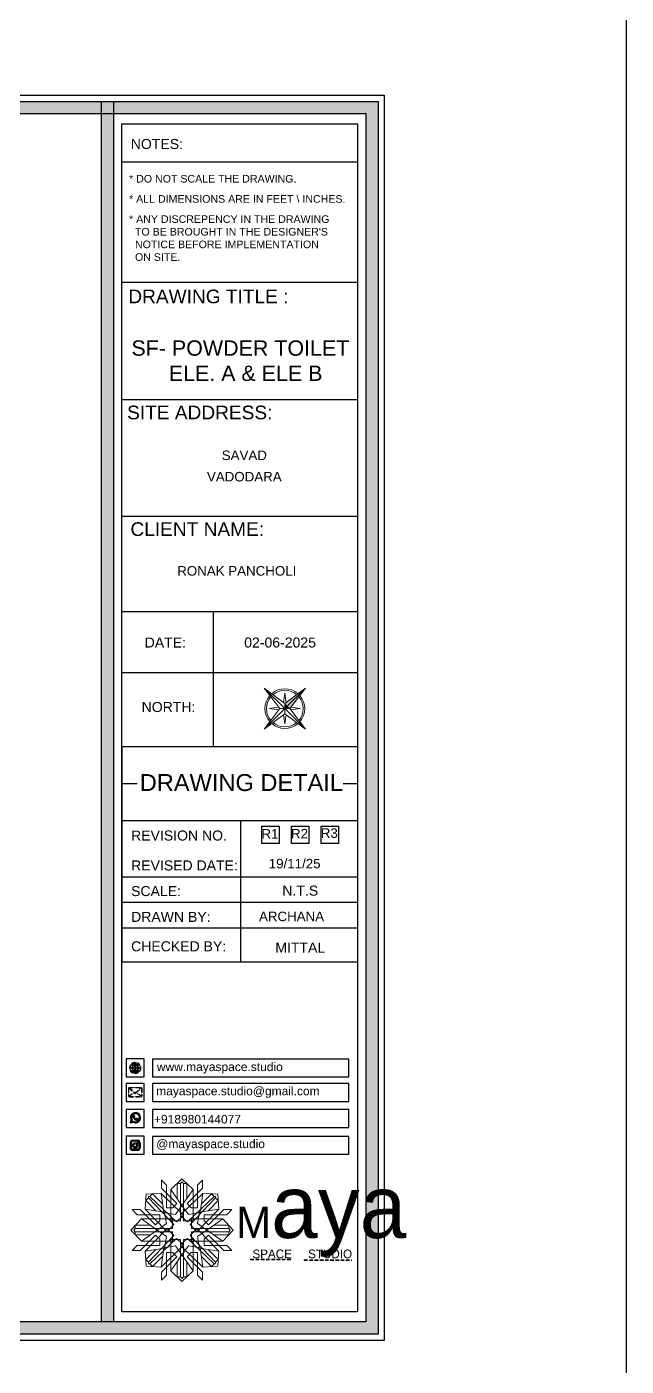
# Model space of a CAD drawing. Header units: millimetres. Extents: x 56222 to 3066687, y -650199 to -121287.
# Drawn here: x 150426.3 to 150514.4, y -183242.7 to -183045.5 of the extents above; entities that cross this region are included whole.
import ezdxf
from ezdxf.enums import TextEntityAlignment as Align

# ---------------------------------------------------------------- set-up
doc = ezdxf.new("R2010")
doc.units = ezdxf.units.MM
doc.header["$MEASUREMENT"] = 0
doc.linetypes.add('DASHEDX2', pattern=[1.5, 1, -0.5])
for name, color, linetype, lineweight in [('Dimension', 10, 'DASHEDX2', 20), ('NAME PLATE', 7, 'Continuous', 25), ('title block', 7, 'Continuous', 9), ('XX~SLAB ( BEAM )~ ( DIM )', 7, 'Continuous', 9)]:
    doc.layers.add(name, color=color, linetype=linetype, lineweight=lineweight)
doc.styles.add('Arial', font='arial.ttf')
doc.styles.get("Standard").update_dxf_attribs({"font": 'arial.ttf', "height": 6})

# ---------------------------------------------------------------- blocks, each defined once
blk = doc.blocks.new('FSFSF')
at = {"color": 42, "lineweight": 5, "true_color": 0xe0ac11}
for p, q in [((28600.03, 143.51), (28600.03, 140.16)), ((28602.15, 141.41), (28600.03, 143.51)), ((28602.15, 141.41), (28602.15, 131.95)), ((28603.86, 139.69), (28608.58, 144.08)), ((28607.9, 142.22), (28606.58, 142.22)), ((28606.58, 142.22), (28606.58, 135.84)), ((28607.9, 142.22), (28608.58, 142.85)), ((28607.9, 142.22), (28607.9, 126.58)), ((28613.31, 139.69), (28608.58, 144.08)), ((28609.27, 142.22), (28608.59, 142.85)), ((28609.27, 142.22), (28609.27, 126.58)), ((28609.27, 142.22), (28610.59, 142.22)), ((28610.59, 142.22), (28610.59, 135.84)), ((28615.02, 141.41), (28617.14, 143.51)), ((28615.02, 141.41), (28615.02, 131.95)), ((28617.14, 143.51), (28617.14, 140.16)), ((28593.19, 131.45), (28593.54, 137.71)), ((28593.39, 135), (28594.56, 136.12)), ((28593.39, 135), (28597.6, 130.78)), ((28599.8, 138.06), (28593.54, 137.71)), ((28595.12, 136.69), (28594.53, 136.69)), ((28594.56, 136.12), (28594.56, 136.71)), ((28605.17, 124.98), (28594.56, 136.12)), ((28596.24, 137.86), (28595.12, 136.69)), ((28606.27, 126.08), (28595.12, 136.69)), ((28596.24, 137.86), (28600.47, 133.65)), ((28601.03, 130), (28599.8, 138.06)), ((28599.8, 138.05), (28608.58, 129.56)), ((28606.47, 133.76), (28600.03, 140.16)), ((28603.86, 126.58), (28603.86, 139.69)), ((28603.86, 139.69), (28608.58, 133.02)), ((28613.31, 139.69), (28608.59, 133.02)), ((28617.37, 138.05), (28608.59, 129.56)), ((28610.7, 133.76), (28617.14, 140.16)), ((28610.9, 126.08), (28622.05, 136.69)), ((28612.02, 124.98), (28622.62, 136.12)), ((28613.31, 126.58), (28613.31, 139.69)), ((28616.14, 130), (28617.37, 138.06)), ((28620.93, 137.86), (28616.7, 133.65)), ((28617.37, 138.06), (28623.63, 137.71)), ((28623.8, 135), (28619.59, 130.78)), ((28620.93, 137.86), (28622.05, 136.69)), ((28622.05, 136.69), (28622.64, 136.69)), ((28622.62, 136.12), (28622.62, 136.71)), ((28623.8, 135), (28622.62, 136.12)), ((28624, 131.45), (28623.65, 137.71)), ((28587.73, 131.22), (28591.08, 131.22)), ((28589.84, 129.1), (28587.73, 131.22)), ((28597.49, 124.78), (28591.08, 131.22)), ((28593.19, 131.45), (28601.69, 122.67)), ((28601.25, 130.22), (28593.19, 131.45)), ((28605.86, 129.18), (28601.03, 130)), ((28602.07, 125.39), (28601.25, 130.22)), ((28604.75, 131.95), (28602.15, 131.95)), ((28606.47, 133.76), (28604.75, 131.95)), ((28605.86, 129.18), (28608.58, 133.02)), ((28607.9, 128.92), (28608.58, 129.56)), ((28611.31, 129.18), (28608.59, 133.02)), ((28609.27, 128.92), (28608.59, 129.56)), ((28610.7, 133.76), (28612.42, 131.95)), ((28611.31, 129.18), (28616.14, 130)), ((28612.42, 131.95), (28615.02, 131.95)), ((28615.12, 125.39), (28615.94, 130.22)), ((28623.99, 131.45), (28615.5, 122.67)), ((28615.94, 130.22), (28624, 131.45)), ((28619.7, 124.78), (28626.1, 131.22)), ((28629.45, 131.22), (28626.1, 131.22)), ((28627.34, 129.1), (28629.45, 131.22)), ((28591.56, 127.39), (28587.17, 122.66)), ((28589.03, 123.35), (28589.03, 124.67)), ((28589.03, 124.67), (28595.4, 124.67)), ((28589.84, 129.1), (28599.29, 129.1)), ((28604.66, 127.39), (28591.56, 127.39)), ((28591.56, 127.39), (28598.23, 122.67)), ((28597.49, 124.78), (28599.29, 126.5)), ((28602.07, 125.39), (28598.23, 122.67)), ((28599.29, 126.5), (28599.29, 129.1)), ((28605.17, 124.98), (28602.97, 122.67)), ((28603.68, 126.54), (28603.68, 127.39)), ((28604.66, 126.54), (28603.68, 126.54)), ((28604.71, 127.57), (28603.86, 127.57)), ((28607.9, 126.58), (28603.86, 126.58)), ((28604.66, 123.35), (28604.66, 127.39)), ((28604.7, 126.58), (28604.71, 127.57)), ((28606.27, 126.08), (28608.58, 128.27)), ((28607.9, 128.92), (28608.58, 128.27)), ((28609.27, 128.92), (28608.59, 128.27)), ((28610.9, 126.08), (28608.59, 128.27)), ((28609.27, 126.58), (28613.31, 126.58)), ((28612.02, 124.98), (28614.21, 122.67)), ((28612.46, 126.58), (28612.46, 127.57)), ((28612.46, 127.57), (28613.31, 127.57)), ((28612.52, 123.35), (28612.52, 127.39)), ((28612.52, 127.39), (28625.63, 127.39)), ((28612.52, 126.54), (28613.51, 126.54)), ((28613.51, 126.54), (28613.51, 127.39)), ((28615.12, 125.39), (28618.96, 122.67)), ((28627.34, 129.1), (28617.89, 129.1)), ((28617.89, 126.5), (28617.89, 129.1)), ((28619.7, 124.78), (28617.89, 126.5)), ((28625.63, 127.39), (28618.96, 122.67)), ((28628.16, 124.67), (28621.78, 124.67)), ((28625.63, 127.39), (28630.02, 122.66)), ((28628.16, 123.35), (28628.16, 124.67)), ((28591.56, 117.94), (28587.17, 122.66)), ((28589.03, 123.35), (28588.4, 122.67)), ((28589.03, 121.98), (28588.4, 122.65)), ((28589.03, 123.35), (28604.66, 123.35)), ((28589.03, 121.98), (28604.66, 121.98)), ((28589.03, 121.98), (28589.03, 120.66)), ((28589.03, 120.66), (28595.4, 120.66)), ((28597.49, 120.54), (28591.08, 114.11)), ((28591.56, 117.94), (28598.23, 122.65)), ((28604.66, 117.94), (28591.56, 117.94)), ((28593.19, 113.88), (28601.69, 122.65)), ((28605.17, 120.35), (28594.56, 109.2)), ((28606.27, 119.15), (28595.12, 108.54)), ((28597.49, 120.54), (28599.29, 118.83)), ((28602.07, 119.94), (28598.23, 122.65)), ((28599.29, 118.83), (28599.29, 116.23)), ((28602.07, 119.94), (28601.25, 115.1)), ((28602.33, 123.35), (28601.69, 122.67)), ((28602.33, 121.98), (28601.69, 122.65)), ((28602.33, 123.35), (28602.97, 122.67)), ((28602.33, 121.98), (28602.97, 122.65)), ((28605.17, 120.35), (28602.97, 122.65)), ((28604.66, 118.78), (28603.68, 118.78)), ((28603.68, 118.78), (28603.68, 117.94)), ((28607.9, 118.65), (28603.86, 118.65)), ((28603.86, 118.65), (28603.86, 105.54)), ((28604.66, 121.98), (28604.66, 117.94)), ((28604.7, 118.65), (28604.71, 117.66)), ((28606.27, 119.15), (28608.58, 116.96)), ((28607.9, 103.01), (28607.9, 118.65)), ((28610.9, 119.15), (28608.59, 116.96)), ((28609.27, 118.65), (28613.31, 118.65)), ((28609.27, 103.01), (28609.27, 118.65)), ((28610.9, 119.15), (28622.05, 108.54)), ((28612.02, 120.35), (28614.21, 122.65)), ((28612.02, 120.35), (28622.62, 109.2)), ((28612.46, 118.65), (28612.46, 117.66)), ((28628.16, 123.35), (28612.52, 123.35)), ((28612.52, 121.98), (28612.52, 117.94)), ((28628.16, 121.98), (28612.52, 121.98)), ((28612.52, 118.78), (28613.51, 118.78)), ((28612.52, 117.94), (28625.63, 117.94)), ((28613.31, 118.65), (28613.31, 105.54)), ((28613.51, 118.78), (28613.51, 117.94)), ((28614.85, 123.35), (28614.21, 122.67)), ((28614.85, 121.98), (28614.21, 122.65)), ((28614.85, 123.35), (28615.5, 122.67)), ((28614.85, 121.98), (28615.5, 122.65)), ((28615.12, 119.94), (28618.96, 122.65)), ((28615.12, 119.94), (28615.94, 115.1)), ((28623.99, 113.88), (28615.5, 122.65)), ((28619.7, 120.54), (28617.89, 118.83)), ((28617.89, 118.83), (28617.89, 116.23)), ((28625.63, 117.94), (28618.96, 122.65)), ((28619.7, 120.54), (28626.1, 114.11)), ((28628.16, 120.66), (28621.78, 120.66)), ((28625.63, 117.94), (28630.02, 122.66)), ((28628.16, 123.35), (28628.78, 122.67)), ((28628.16, 121.98), (28628.78, 122.65)), ((28628.16, 121.98), (28628.16, 120.66)), ((28589.84, 116.23), (28587.73, 114.11)), ((28587.73, 114.11), (28591.08, 114.11)), ((28589.84, 116.23), (28599.29, 116.23)), ((28601.25, 115.1), (28593.19, 113.87)), ((28593.19, 113.87), (28593.54, 107.62)), ((28593.39, 110.32), (28597.6, 114.55)), ((28599.8, 107.17), (28608.58, 115.67)), ((28601.03, 115.23), (28599.8, 107.17)), ((28605.86, 116.05), (28601.03, 115.23)), ((28602.15, 103.82), (28602.15, 113.27)), ((28604.75, 113.27), (28602.15, 113.27)), ((28604.71, 117.66), (28603.86, 117.66)), ((28606.47, 111.47), (28604.75, 113.27)), ((28605.86, 116.05), (28608.58, 112.21)), ((28607.9, 116.31), (28608.58, 116.96)), ((28607.9, 116.31), (28608.58, 115.67)), ((28609.27, 116.31), (28608.59, 116.96)), ((28609.27, 116.31), (28608.59, 115.67)), ((28611.31, 116.05), (28608.59, 112.21)), ((28617.37, 107.17), (28608.59, 115.67)), ((28610.7, 111.47), (28612.42, 113.27)), ((28611.31, 116.05), (28616.14, 115.23)), ((28612.42, 113.27), (28615.02, 113.27)), ((28612.46, 117.66), (28613.31, 117.66)), ((28615.02, 103.82), (28615.02, 113.27)), ((28615.94, 115.1), (28624, 113.87)), ((28616.14, 115.23), (28617.37, 107.17)), ((28627.34, 116.23), (28617.89, 116.23)), ((28623.8, 110.32), (28619.59, 114.55)), ((28624, 113.87), (28623.65, 107.62)), ((28629.45, 114.11), (28626.1, 114.11)), ((28627.34, 116.23), (28629.45, 114.11)), ((28593.39, 110.32), (28594.56, 109.2)), ((28599.8, 107.17), (28593.54, 107.52)), ((28595.12, 108.54), (28594.53, 108.54)), ((28594.56, 109.2), (28594.56, 108.61)), ((28596.24, 107.37), (28595.12, 108.54)), ((28596.24, 107.37), (28600.47, 111.58)), ((28606.47, 111.47), (28600.03, 105.07)), ((28603.86, 105.54), (28608.58, 112.21)), ((28606.58, 103.01), (28606.58, 109.38)), ((28613.31, 105.54), (28608.59, 112.21)), ((28610.59, 103.01), (28610.59, 109.38)), ((28610.7, 111.47), (28617.14, 105.07)), ((28620.93, 107.37), (28616.7, 111.58)), ((28617.37, 107.17), (28623.63, 107.52)), ((28620.93, 107.37), (28622.05, 108.54)), ((28622.05, 108.54), (28622.64, 108.54)), ((28623.8, 110.32), (28622.62, 109.2)), ((28622.62, 109.2), (28622.62, 108.61)), ((28600.03, 101.71), (28600.03, 105.07)), ((28602.15, 103.82), (28600.03, 101.71)), ((28603.86, 105.54), (28608.58, 101.15)), ((28607.9, 103.01), (28606.58, 103.01)), ((28607.9, 103.01), (28608.58, 102.38)), ((28613.31, 105.54), (28608.58, 101.15)), ((28609.27, 103.01), (28608.59, 102.38)), ((28609.27, 103.01), (28610.59, 103.01)), ((28615.02, 103.82), (28617.14, 101.71)), ((28617.14, 101.71), (28617.14, 105.07))]:
    blk.add_line(p, q, dxfattribs=at)
blk = doc.blocks.new('hgwg')
at = {"layer": 'Dimension', "true_color": 0xd39e00}
h = blk.add_hatch(color=42, dxfattribs=at)
h.dxf.hatch_style = 1
h.paths.add_polyline_path([(27505.71, 45.05), (27494.27, 45.05), (27494.27, 44.9), (27505.71, 44.9)])
h = blk.add_hatch(color=42, dxfattribs=at)
h.dxf.hatch_style = 1
h.paths.add_polyline_path([(27523.3, 44.9), (27509.68, 44.9), (27509.68, 44.75), (27523.3, 44.75)])
at = {"layer": 'Dimension', "color": 42, "true_color": 0xd39e00}
for p, q in [((27494.27, 45.05), (27505.71, 45.05)), ((27494.27, 44.9), (27494.27, 45.05)), ((27494.27, 44.9), (27505.71, 44.9)), ((27505.71, 45.05), (27505.71, 44.9)), ((27509.68, 44.9), (27523.3, 44.9)), ((27509.68, 44.9), (27509.68, 44.75)), ((27509.68, 44.75), (27523.3, 44.75)), ((27523.3, 44.75), (27523.3, 44.9))]:
    blk.add_line(p, q, dxfattribs=at)
at = {"layer": 'Dimension', "color": 42, "true_color": 0xd39e00, "attachment_point": 1}
for s, width, insert, char_height in [('{\\fCinzel|b0|i0|c0|p2;\\H1.5x;M\\fAmsterdam One|b0|i0|c0|p2;\\H2x;aya}', 85.3277, (27490.17, 69.17), 6), ('{\\fCinzel|b0|i0|c0|p2;SPACE     STUDIO}', 66.129, (27494.83, 47.86), 2.5)]:
    blk.add_mtext_dynamic_manual_height_columns(s, width=width, gutter_width=30, heights=[0], dxfattribs=dict(at, insert=insert, char_height=char_height))
blk = doc.blocks.new('QEGW4TG')
at = {"layer": 'Dimension', "true_color": 0x000000}
h = blk.add_hatch(color=18, dxfattribs=at)
h.dxf.hatch_style = 1
h.paths.add_polyline_path([(2.69, 1.93, 0.170513), (2.95, 1.97, 0.190337), (3.11, 2.18, 0.316231), (3.07, 2.28), (2.79, 2.37, 0.273721), (2.69, 2.34, 0.040749), (2.63, 2.27, -0.441282), (2.53, 2.25, -0.11828), (2.06, 2.64, -0.441282), (2.07, 2.74, 0.040749), (2.13, 2.81, 0.290083), (2.14, 2.92), (2.01, 3.18, 0.316231), (1.91, 3.2, 0.190337), (1.73, 3, 0.170513), (1.72, 2.74, 0.252784)], flags=0)
h.paths.add_polyline_path([(1.19, 1.98), (1.03, 1.3, 0.550912), (1.11, 1.23), (1.75, 1.39, 6.344125)])
h.paths.add_polyline_path([(1.81, 1.7), (1.4, 1.6), (1.5, 2.03, -9.071339)], flags=16)
h.paths.add_polyline_path([(3.11, 2.16, -0.17811), (2.95, 1.97, -0.170513), (2.69, 1.93, -0.252784), (1.72, 2.74, -0.170513), (1.73, 3, -0.17811), (1.89, 3.19, -0.370089), (2.01, 3.18), (2.14, 2.92, -0.307185), (2.13, 2.8, -0.041087), (2.06, 2.73, 0.321676), (2.05, 2.65, 0.126524), (2.55, 2.24, 0.312216), (2.62, 2.26, -0.041087), (2.68, 2.34, -0.290673), (2.79, 2.37), (3.07, 2.28, -0.370089)], flags=0)
h = blk.add_hatch(color=18, dxfattribs=at)
h.dxf.hatch_style = 1
h.paths.add_polyline_path([(2.79, 2.37, 0.273721), (2.69, 2.34, 0.040749), (2.63, 2.27, -0.441282), (2.53, 2.25, -0.11828), (2.06, 2.64, -0.441282), (2.07, 2.74, 0.040749), (2.13, 2.81, 0.290083), (2.14, 2.92), (2.01, 3.18, 0.316231), (1.91, 3.2, 0.190337), (1.73, 3, 0.170513), (1.72, 2.74, 0.252784), (2.69, 1.93, 0.170513), (2.95, 1.97, 0.190337), (3.11, 2.18, 0.316231), (3.07, 2.28)])
for p, q in [((1.19, 1.98), (1.03, 1.3)), ((1.1, 1.23), (1.75, 1.39)), ((1.5, 2.03), (1.4, 1.6)), ((1.4, 1.6), (1.81, 1.7)), ((2.01, 3.18), (2.14, 2.92)), ((3.07, 2.28), (2.8, 2.36))]:
    blk.add_line(p, q)
blk.add_lwpolyline([(0, 0), (4.68, 0), (4.68, 4.68), (0, 4.68)], close=True)
for centre, radius, start, end in [((2.39, 2.56), 1.34, 241.4727, 205.6422), ((2.39, 2.56), 1.04, 235.9962, 210.8333), ((1.09, 1.29), 0.0598, 164.8483, 282.1458), ((2.09, 2.87), 0.39, 159.7007, 198.4072), ((2.96, 3.23), 1.33, 201.4218, 258.1669), ((2.07, 2.87), 0.364, 118.9685, 159.3648), ((1.94, 3.12), 0.0896, 41.8985, 123.1344), ((2.11, 2.68), 0.066, 135.9932, 224.8892), ((1.67, 3.16), 0.586, 312.4617, 321.8728), ((3.12, 3.42), 1.31, 216.5455, 243.5279), ((2.05, 2.87), 0.104, 320.3924, 28.6971), ((2.57, 2.3), 0.066, 234.2482, 323.1441), ((3.11, 1.94), 0.586, 137.2645, 146.6756), ((2.76, 2.27), 0.104, 70.4402, 138.745), ((2.75, 2.31), 0.39, 260.7301, 299.4366), ((2.76, 2.29), 0.364, 299.7725, 340.1688), ((3.03, 2.2), 0.0896, 336.0029, 57.2388)]:
    blk.add_arc(centre, radius, start, end)
blk = doc.blocks.new('ASGERG')
at = {"layer": 'Dimension', "true_color": 0x000000}
h = blk.add_hatch(color=18, dxfattribs=at)
h.dxf.hatch_style = 1
h.paths.add_polyline_path([(0.99, 1.7, 0.353872), (1.69, 1.03), (2.96, 1.03, 0.353872), (3.66, 1.7), (3.66, 2.99, 0.353872), (2.96, 3.67), (1.69, 3.67, 0.353872), (0.99, 2.99)])
h.paths.add_polyline_path([(1.27, 2.97, -0.353872), (1.72, 3.4), (2.94, 3.4, -0.353872), (3.38, 2.97), (3.38, 1.72, -0.353872), (2.94, 1.3), (1.72, 1.3, -0.353872), (1.27, 1.72)], flags=16)
h.paths.add_polyline_path([(3.02, 2.35, -1), (1.64, 2.35, -1)], flags=0)
h.paths.add_polyline_path([(2.74, 2.35, -1), (1.92, 2.35, -1)], flags=0)
h.paths.add_polyline_path([(2.86, 3.02, -1), (3.19, 3.02, -1)], flags=0)
h.paths.add_polyline_path([(1.64, 2.35, 1), (3.02, 2.35, 1)], flags=0)
h = blk.add_hatch(color=18, dxfattribs=at)
h.dxf.hatch_style = 1
h.paths.add_polyline_path([(1.64, 2.35, 1), (3.02, 2.35, 1)])
h.paths.add_polyline_path([(2.74, 2.35, -1), (1.92, 2.35, -1)], flags=16)
h = blk.add_hatch(color=18, dxfattribs=at)
h.dxf.hatch_style = 1
h.paths.add_polyline_path([(3.19, 3.02, 1), (2.86, 3.02, 1)])
for p, q in [((1.69, 3.67), (2.96, 3.67)), ((0.99, 2.99), (0.99, 1.7)), ((1.27, 2.97), (1.27, 1.72)), ((1.69, 1.03), (2.96, 1.03)), ((2.94, 3.4), (1.72, 3.4)), ((2.94, 1.3), (1.72, 1.3)), ((3.38, 2.97), (3.38, 1.72)), ((3.66, 2.99), (3.66, 1.7))]:
    blk.add_line(p, q)
blk.add_lwpolyline([(0, 0), (4.68, 0), (4.68, 4.68), (0, 4.68)], close=True)
for centre, radius in [((2.33, 2.35), 0.694), ((2.33, 2.35), 0.414), ((3.02, 3.02), 0.168)]:
    blk.add_circle(centre, radius)
for centre, radius, start, end in [((1.76, 2.89), 0.778, 94.8631, 172.8127), ((2.89, 2.89), 0.778, 7.1873, 85.1369), ((1.76, 1.8), 0.778, 187.1873, 265.1369), ((1.76, 2.91), 0.491, 94.8631, 172.8127), ((1.76, 1.78), 0.491, 187.1873, 265.1369), ((2.9, 2.91), 0.491, 7.1873, 85.1369), ((2.9, 1.78), 0.491, 274.8631, 352.8127), ((2.89, 1.8), 0.778, 274.8631, 352.8127)]:
    blk.add_arc(centre, radius, start, end)
blk = doc.blocks.new('ETYETE')
at = {"layer": 'Dimension', "true_color": 0x000000}
h = blk.add_hatch(color=18, dxfattribs=at)
h.dxf.hatch_style = 1
h.paths.add_polyline_path([(3.76, 1.14, 0.414214), (4.12, 1.5), (4.12, 3.29, 0.414214), (3.76, 3.65), (0.92, 3.65, 0.414214), (0.56, 3.29), (0.56, 1.5, 0.414214), (0.92, 1.14)])
h.paths.add_polyline_path([(2.61, 2.22), (3.92, 1.34, -0.198912), (3.76, 1.28), (0.92, 1.28, -0.198912), (0.76, 1.34), (2.08, 2.22), (2.34, 1.98)], flags=16)
h.paths.add_polyline_path([(2.34, 2.16), (0.89, 3.51, -0.028783), (0.92, 3.52), (3.76, 3.52, -0.028783), (3.79, 3.51)], flags=16)
h.paths.add_polyline_path([(2.71, 2.32), (3.92, 3.45, -0.202482), (3.99, 3.29), (3.99, 1.5, -0.043076), (3.98, 1.46)], flags=16)
h.paths.add_polyline_path([(1.98, 2.32), (0.7, 1.46, -0.043076), (0.7, 1.5), (0.7, 3.29, -0.202482), (0.76, 3.45)], flags=16)
blk.add_lwpolyline([(0, 0), (4.68, 0), (4.68, 4.68), (0, 4.68)], close=True)
at = {"layer": 'Dimension', "color": 18, "true_color": 0x000000}
for p, q in [((0.89, 3.51), (2.34, 2.16)), ((0.92, 3.65), (3.76, 3.65)), ((0.92, 3.52), (3.76, 3.52)), ((2.34, 2.16), (3.79, 3.51)), ((0.56, 3.29), (0.56, 1.5)), ((0.7, 3.29), (0.7, 1.5)), ((0.7, 1.46), (1.98, 2.32)), ((0.76, 3.45), (1.98, 2.32)), ((0.76, 1.34), (2.08, 2.22)), ((0.92, 1.28), (3.76, 1.28)), ((0.92, 1.14), (3.76, 1.14)), ((2.08, 2.22), (2.34, 1.98)), ((2.34, 1.98), (2.61, 2.22)), ((3.92, 1.34), (2.61, 2.22)), ((2.71, 2.32), (3.92, 3.45)), ((3.98, 1.46), (2.71, 2.32)), ((3.99, 3.29), (3.99, 1.5)), ((4.12, 3.29), (4.12, 1.5))]:
    blk.add_line(p, q, dxfattribs=at)
for centre, radius, start, end in [((0.92, 3.29), 0.358, 90, 180), ((0.92, 3.29), 0.224, 90, 96.5948), ((3.76, 3.29), 0.358, 0, 90), ((3.76, 3.29), 0.224, 83.4052, 90), ((0.92, 1.5), 0.358, 180, 270), ((0.92, 3.29), 0.224, 134.2136, 180), ((0.92, 1.5), 0.224, 180, 189.8662), ((0.92, 1.5), 0.224, 225, 270), ((3.76, 1.5), 0.358, 270, 0), ((3.76, 1.5), 0.224, 270, 315), ((3.76, 3.29), 0.224, 0, 45.7864), ((3.76, 1.5), 0.224, 350.1338, 0)]:
    blk.add_arc(centre, radius, start, end, dxfattribs=at)
blk = doc.blocks.new('DTGWEGEARG')
at = {"layer": 'Dimension', "true_color": 0x000000}
h = blk.add_hatch(color=18, dxfattribs=at)
h.dxf.hatch_style = 1
h.paths.add_polyline_path([(3.83, 2.34, 1), (0.85, 2.34, 1)])
h.paths.add_polyline_path([(2.51, 1.01, 0.105795), (2.96, 1.58, -0.055205), (3.3, 1.41, -0.169822)], flags=16)
h.paths.add_polyline_path([(2.41, 1.12), (2.41, 1.69, -0.058279), (2.81, 1.63, -0.103353)], flags=16)
h.paths.add_polyline_path([(2.26, 1.13, -0.101741), (1.87, 1.63, -0.057171), (2.26, 1.69)], flags=16)
h.paths.add_polyline_path([(2.17, 1.01, -0.169822), (1.38, 1.41, -0.055205), (1.72, 1.58, 0.105795)], flags=16)
h.paths.add_polyline_path([(3.02, 1.72, 0.081336), (3.13, 2.27), (3.68, 2.27, -0.152069), (3.4, 1.52, 0.05687)], flags=16)
h.paths.add_polyline_path([(2.87, 1.77, 0.061945), (2.41, 1.84), (2.41, 2.27), (2.98, 2.27, -0.081344)], flags=16)
h.paths.add_polyline_path([(2.26, 1.84, 0.060923), (1.8, 1.77, -0.081344), (1.7, 2.27), (2.26, 2.27)], flags=16)
h.paths.add_polyline_path([(1.66, 1.72, 0.05687), (1.28, 1.52, -0.152069), (1, 2.27), (1.55, 2.27, 0.081336)], flags=16)
h.paths.add_polyline_path([(2.41, 2.42), (2.41, 2.83, 0.061945), (2.87, 2.91, -0.080009), (2.98, 2.42)], flags=16)
h.paths.add_polyline_path([(3.13, 2.42, 0.080116), (3.02, 2.96, 0.05687), (3.4, 3.16, 0.028258), (3.3, 3.27, -0.055205), (2.96, 3.1, 0.105795), (2.51, 3.67, -0.36029), (3.68, 2.42)], flags=16)
h.paths.add_polyline_path([(2.26, 2.42), (1.7, 2.42, -0.080009), (1.8, 2.91, 0.060923), (2.26, 2.84)], flags=16)
h.paths.add_polyline_path([(1.55, 2.42), (1, 2.42, -0.150466), (1.28, 3.16, 0.05687), (1.66, 2.96, 0.080116)], flags=16)
h.paths.add_polyline_path([(2.41, 2.98), (2.41, 3.56, -0.103353), (2.81, 3.05, -0.058279)], flags=16)
h.paths.add_polyline_path([(2.26, 2.99, -0.057171), (1.87, 3.05, -0.101741), (2.26, 3.55)], flags=16)
h.paths.add_polyline_path([(1.72, 3.1, -0.055205), (1.38, 3.27, -0.169822), (2.17, 3.67, 0.105795)], flags=16)
blk.add_lwpolyline([(0, 0), (4.68, 0), (4.68, 4.68), (0, 4.68)], close=True)
at = {"layer": 'Dimension', "color": 18, "true_color": 0x000000}
for p, q in [((2.26, 3.55), (2.26, 2.99)), ((2.41, 3.56), (2.41, 2.98)), ((1, 2.42), (1.55, 2.42)), ((1, 2.27), (1.55, 2.27)), ((1.7, 2.42), (2.26, 2.42)), ((1.7, 2.27), (2.26, 2.27)), ((2.26, 2.84), (2.26, 2.42)), ((2.26, 2.27), (2.26, 1.84)), ((2.26, 1.69), (2.26, 1.13)), ((2.41, 2.83), (2.41, 2.42)), ((2.41, 2.42), (2.98, 2.42)), ((2.41, 2.27), (2.98, 2.27)), ((2.41, 2.27), (2.41, 1.84)), ((2.41, 1.69), (2.41, 1.12)), ((3.13, 2.42), (3.68, 2.42)), ((3.13, 2.27), (3.68, 2.27))]:
    blk.add_line(p, q, dxfattribs=at)
blk.add_circle((2.34, 2.34), 1.49, dxfattribs=at)
for centre, radius, start, end in [((2.34, 2.34), 1.34, 97.3549, 135.9073), ((3.28, 2.34), 1.73, 129.9301, 154.0867), ((3.28, 2.34), 1.58, 130.1073, 153.3446), ((1.4, 2.34), 1.58, 26.6554, 50.2584), ((2.34, 2.34), 1.34, 3.3907, 82.6451), ((1.4, 2.34), 1.73, 25.9133, 50.0699), ((2.34, 2.34), 1.34, 142.3819, 176.6093), ((2.34, 2.34), 1.34, 183.0315, 217.6181), ((2.34, 4.74), 1.9, 236.1399, 249.1595), ((2.34, -0.06), 1.9, 110.8405, 123.8601), ((2.34, 4.74), 1.75, 236.7417, 249.3811), ((2.34, -0.06), 1.75, 110.6189, 123.2583), ((2.34, 2.34), 1.34, 224.0927, 262.6451), ((3.28, 2.34), 1.73, 159.0567, 177.3789), ((3.28, 2.34), 1.73, 182.3435, 200.9433), ((3.28, 2.34), 1.58, 158.8325, 177.1302), ((3.28, 2.34), 1.58, 182.5658, 201.1675), ((3.28, 2.34), 1.73, 205.9133, 230.0699), ((2.34, 4.74), 1.9, 253.6799, 267.6253), ((2.34, -0.06), 1.9, 92.3747, 106.3201), ((2.34, 4.74), 1.75, 254.3336, 267.422), ((2.34, -0.06), 1.75, 92.578, 105.6664), ((3.28, 2.34), 1.58, 206.6554, 229.8927), ((2.34, 4.74), 1.75, 272.3248, 285.6664), ((2.34, 4.74), 1.9, 272.1415, 286.3201), ((2.34, -0.06), 1.9, 73.6799, 87.8585), ((2.34, -0.06), 1.75, 74.3336, 87.6752), ((1.4, 2.34), 1.58, 309.7416, 333.3446), ((1.4, 2.34), 1.73, 309.9301, 334.0867), ((2.34, 2.34), 1.34, 277.3549, 315.9073), ((1.4, 2.34), 1.58, 2.8698, 21.1675), ((1.4, 2.34), 1.58, 338.8325, 357.4342), ((2.34, 4.74), 1.75, 290.6189, 303.2583), ((2.34, -0.06), 1.75, 56.7417, 69.3811), ((2.34, 4.74), 1.9, 290.8405, 303.8601), ((1.4, 2.34), 1.73, 2.6211, 20.9433), ((1.4, 2.34), 1.73, 339.0567, 357.6565), ((2.34, -0.06), 1.9, 56.1399, 69.1595), ((2.34, 2.34), 1.34, 322.3819, 356.9685)]:
    blk.add_arc(centre, radius, start, end, dxfattribs=at)
blk = doc.blocks.new('4t')
at = {"transparency": 33554607}
h = blk.add_hatch(color=1, dxfattribs=at)
h.dxf.hatch_style = 1
h.paths.add_polyline_path([(45531.33, -35822.29), (45529.23, -35821.83), (45528.09, -35837.01)])
h = blk.add_hatch(color=1, dxfattribs=at)
h.dxf.hatch_style = 1
h.paths.add_polyline_path([(45533.44, -35822.75), (45531.33, -35822.29), (45528.09, -35837.01)])
h = blk.add_hatch(color=1, dxfattribs=at)
h.dxf.hatch_style = 1
h.paths.add_polyline_path([(45531.8, -35820.19), (45529.23, -35821.83), (45531.33, -35822.29)])
h = blk.add_hatch(color=1, dxfattribs=at)
h.dxf.hatch_style = 1
h.paths.add_polyline_path([(45531.8, -35820.19), (45531.33, -35822.29), (45533.44, -35822.75)])
at = {"layer": 'title block', "color": 7, "lineweight": 9}
for p, q in [((45535.51, -35803.37), (45530.16, -35817.62)), ((45535.51, -35803.37), (45531.8, -35820.19)), ((45534.36, -35818.55), (45535.51, -35803.37)), ((45530.16, -35817.62), (45514.98, -35816.48)), ((45514.98, -35816.48), (45529.23, -35821.83)), ((45514.98, -35816.48), (45531.8, -35820.19)), ((45530.5, -35816.7), (45526.88, -35812.49)), ((45526.88, -35812.49), (45529.18, -35817.55)), ((45531.8, -35820.19), (45530.16, -35817.62)), ((45539.5, -35815.27), (45534.44, -35817.57)), ((45535.28, -35818.89), (45539.5, -35815.27)), ((45528.31, -35821.48), (45524.1, -35825.11)), ((45524.1, -35825.11), (45529.16, -35822.81)), ((45531.8, -35820.19), (45528.09, -35837.01)), ((45529.23, -35821.83), (45528.09, -35837.01)), ((45528.09, -35837.01), (45533.44, -35822.75)), ((45531.8, -35820.19), (45529.23, -35821.83)), ((45534.36, -35818.55), (45531.8, -35820.19)), ((45533.44, -35822.75), (45531.8, -35820.19)), ((45531.8, -35820.19), (45548.62, -35823.9)), ((45533.09, -35823.67), (45536.71, -35827.89)), ((45533.44, -35822.75), (45548.62, -35823.9)), ((45548.62, -35823.9), (45534.36, -35818.55)), ((45536.71, -35827.89), (45534.42, -35822.83))]:
    blk.add_line(p, q, dxfattribs=at)
for radius, start, end in [(11.79, 81.35997, 163.76651), (10.83, 82.42855, 162.69793), (10.83, 352.42855, 72.69793), (11.79, 351.35997, 73.76651), (11.79, 171.35997, 253.76651), (10.83, 172.42855, 252.69793), (11.79, 261.35997, 343.76651), (10.83, 262.42855, 342.69793)]:
    blk.add_arc((45531.8, -35820.19), radius, start, end, dxfattribs=at)

msp = doc.modelspace()

# ---------------------------------------------------------------- hatches: boundary and pattern name
at = {"layer": 'NAME PLATE', "true_color": 0xd39e00}
h = msp.add_hatch(color=42, dxfattribs=at)
h.paths.add_polyline_path([(150220.133, -183056.479), (150220.133, -183237.944), (150477.942, -183237.944), (150477.942, -183056.479)])
h.paths.add_polyline_path([(150221.942, -183058.288), (150476.133, -183058.288), (150476.133, -183236.135), (150221.942, -183236.135)], flags=16)
msp.add_hatch(color=42, dxfattribs=at).paths.add_polyline_path([(150437.232, -183236.135), (150439.041, -183236.135), (150439.041, -183056.479), (150437.232, -183056.479)])

# ---------------------------------------------------------------- linework, layer by layer
at = {"layer": 'NAME PLATE', "color": 42, "true_color": 0xd39e00}
for p, q in [((150474.908, -183065.408), (150440.266, -183065.408)), ((150474.908, -183083.152), (150440.266, -183083.152)), ((150474.908, -183100.428), (150440.266, -183100.428)), ((150474.908, -183117.599), (150440.266, -183117.599)), ((150474.908, -183131.59), (150440.266, -183131.59)), ((150453.669, -183131.59), (150453.669, -183151.478)), ((150474.908, -183140.592), (150440.266, -183140.592)), ((150474.908, -183151.478), (150440.266, -183151.478)), ((150440.266, -183151.478), (150440.266, -183183.142)), ((150474.908, -183151.478), (150474.908, -183183.142)), ((150440.266, -183156.906), (150442.506, -183156.906)), ((150472.813, -183156.906), (150474.908, -183156.906)), ((150440.266, -183162.334), (150474.908, -183162.334)), ((150457.745, -183183.142), (150457.745, -183162.334)), ((150474.908, -183170.657), (150440.266, -183170.657)), ((150474.908, -183174.406), (150440.266, -183174.406)), ((150474.908, -183178.154), (150440.266, -183178.154)), ((150440.266, -183183.142), (150474.908, -183183.142))]:
    msp.add_line(p, q, dxfattribs=at)
for points in [[(150219.228, -183055.574), (150478.847, -183055.574), (150478.847, -183238.849), (150219.228, -183238.849)], [(150220.133, -183056.479), (150477.942, -183056.479), (150477.942, -183237.944), (150220.133, -183237.944)], [(150437.232, -183236.135), (150437.232, -183056.479), (150439.041, -183056.479), (150439.041, -183236.135)], [(150221.942, -183058.288), (150476.133, -183058.288), (150476.133, -183236.135), (150221.942, -183236.135)], [(150440.266, -183234.646), (150440.266, -183059.777), (150474.908, -183059.777), (150474.908, -183234.646)], [(150460.84, -183163.139), (150463.391, -183163.139), (150463.391, -183165.69), (150460.84, -183165.69)], [(150465.209, -183163.139), (150467.76, -183163.139), (150467.76, -183165.69), (150465.209, -183165.69)], [(150469.579, -183163.139), (150472.13, -183163.139), (150472.13, -183165.69), (150469.579, -183165.69)]]:
    msp.add_lwpolyline(points, close=True, dxfattribs=at)
at = {"layer": 'NAME PLATE', "color": 18, "true_color": 0x000000}
for points in [[(150444.751, -183200.074), (150473.638, -183200.074), (150473.638, -183197.434), (150444.751, -183197.434)], [(150444.751, -183203.678), (150473.638, -183203.678), (150473.638, -183201.038), (150444.751, -183201.038)], [(150444.764, -183207.521), (150473.638, -183207.521), (150473.638, -183204.881), (150444.764, -183204.881)], [(150444.751, -183211.457), (150473.638, -183211.457), (150473.638, -183208.817), (150444.751, -183208.817)]]:
    msp.add_lwpolyline(points, close=True, dxfattribs=at)
at = {"layer": 'XX~SLAB ( BEAM )~ ( DIM )', "color": 85, "lineweight": 30, "true_color": 0x58ba48}
msp.add_lwpolyline([(150163.914, -182450.771), (150514.418, -182450.771), (150514.418, -183657.613), (150163.914, -183657.613)], close=True, dxfattribs=at)

# ---------------------------------------------------------------- block references
at = {"layer": 'NAME PLATE', "xscale": 0.2481324708722054, "yscale": 0.2481324708722054, "zscale": 0.2481324708722054, "rotation": 147.4367586490667}
msp.add_blockref('4t', (155202.205, -196717.652), dxfattribs=at)
at = {"layer": 'NAME PLATE', "color": 42, "true_color": 0xd39e00}
for name, p, xscale, yscale, zscale in [('DTGWEGEARG', (150440.891, -183200.074), 0.5644000266635646, 0.5644000266635646, 0.5644000266635646), ('ETYETE', (150440.891, -183203.678), 0.5644000266635646, 0.5644000266635646, 0.5644000266635646), ('QEGW4TG', (150440.904, -183207.521), 0.5644000266635646, 0.5644000266635646, 0.5644000266635646), ('ASGERG', (150440.891, -183211.457), 0.5644000266635646, 0.5644000266635646, 0.5644000266635646), ('FSFSF', (140403.767, -183265.681), 0.3511297678416111, 0.3511297678416111, 0.3511297678416111), ('hgwg', (136370.602, -183250.004), 0.5124181526298264, 0.5124181526298264, 0.5124181526298264)]:
    msp.add_blockref(name, p, dxfattribs=dict(at, xscale=xscale, yscale=yscale, zscale=zscale))

# ---------------------------------------------------------------- texts
at = {"layer": 'NAME PLATE', "style": 'Arial'}
for s, height, p in [('NOTES:', 1.4767, (150445.405, -183063.486)), ('DRAWING TITLE : ', 2.00972, (150453.367, -183086.194)), ('SF- POWDER TOILET', 2.25667, (150457.684, -183093.916)), ('ELE. A & ELE B', 2.25667, (150458.452, -183097.628)), ('SITE ADDRESS:', 2.00972, (150451.706, -183103.275)), (' SAVAD ', 1.402, (150458.26, -183109.275)), ('VADODARA', 1.402, (150458.26, -183112.423)), ('CLIENT NAME:', 2.00972, (150451.34, -183120.446)), ('RONAK PANCHOLI    ', 1.402, (150458.24, -183126.285)), ('DATE:', 1.4767, (150446.643, -183136.87)), ('02-06-2025', 1.4767, (150463.519, -183136.87)), ('NORTH:', 1.4767, (150447.114, -183146.363)), ('DRAWING DETAIL', 2.48467, (150457.827, -183157.984)), ('REVISION NO.', 1.47666, (150448.657, -183165.277)), ('REVISED DATE: ', 1.47666, (150449.746, -183169.68)), ('19/11/25', 1.402, (150465.66, -183169.373)), ('SCALE:', 1.4767, (150445.276, -183173.456)), ('DRAWN BY:', 1.4767, (150447.453, -183177.251)), ('ARCHANA', 1.402, (150465.203, -183177.146)), ('CHECKED BY:', 1.47666, (150448.6, -183181.583)), ('MITTAL', 1.4767, (150466.485, -183181.779))]:
    msp.add_text(s, height=height, dxfattribs=at).set_placement(p, align=Align.CENTER)
for s, insert, char_height, width, attachment_point in [('* DO NOT SCALE THE DRAWING.', (150441.314, -183067.309, 0), 1.11684, 43.14928, 1), ('* ALL DIMENSIONS ARE IN FEET \\\\ INCHES.', (150441.314, -183070.279, 0), 1.11684, 43.14928, 1), ("* ANY DISCREPENCY IN THE DRAWING \\P  TO BE BROUGHT IN THE DESIGNER'S\\P  NOTICE BEFORE IMPLEMENTATION \\P  ON SITE.", (150441.314, -183073.249, 0), 1.11684, 43.14928, 1), ('R1', (150462.032, -183163.596, 0), 1.402, 1.92899, 2), ('R2', (150466.374, -183163.565, 0), 1.402, 1.92899, 2), ('R3', (150470.758, -183163.479, 0), 1.402, 1.92899, 2), ('N.T.S', (150466.485, -183171.906, 0), 1.4767, 2.88203, 2)]:
    msp.add_mtext(s, dxfattribs=dict(at, insert=insert, char_height=char_height, width=width, attachment_point=attachment_point))
at = {"layer": 'NAME PLATE', "color": 18, "true_color": 0x000000, "char_height": 1.26198, "attachment_point": 1}
for s, width, gutter_width, insert in [('www.mayaspace.studio', 19.8048, 16.566, (150445.403, -183197.95, 0)), ('mayaspace.studio@gmail.com', 12.35561, 10.335, (150445.302, -183201.51, 0)), ('+918980144077', 48.18112, 10.335, (150444.976, -183205.661, 0)), ('@mayaspace.studio', 12.35561, 10.335, (150445.302, -183209.289, 0))]:
    msp.add_mtext_dynamic_manual_height_columns(s, width=width, gutter_width=gutter_width, heights=[0], dxfattribs=dict(at, insert=insert))

doc.saveas('drawing.dxf')
